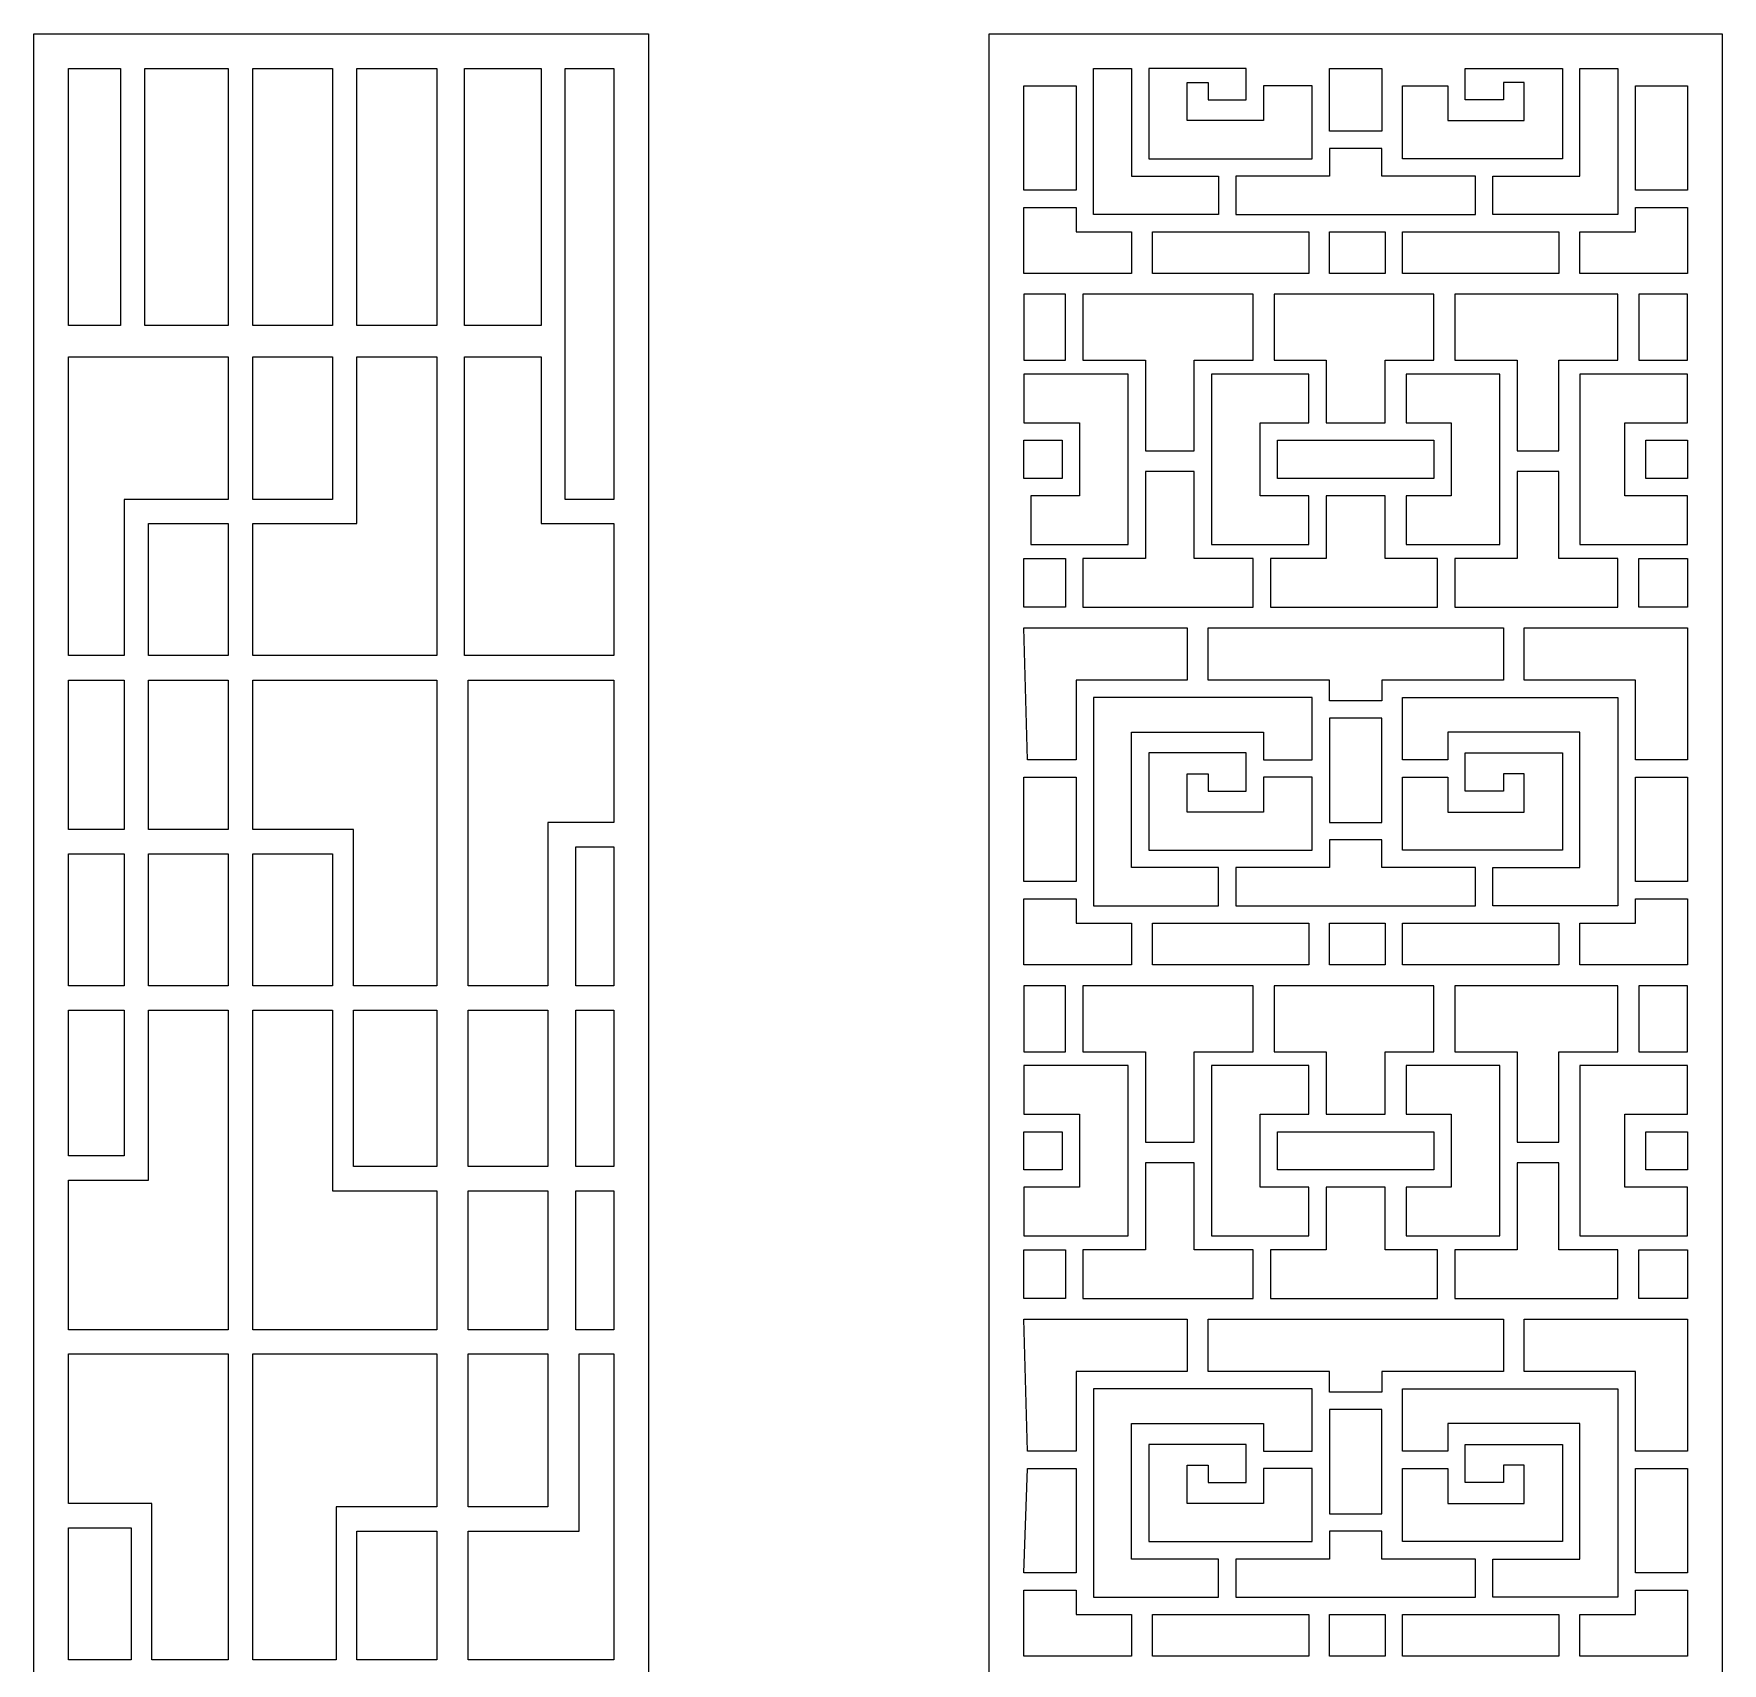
# Model space of a CAD drawing. Extents: x -66030 to 95157, y -13132 to 45879.
# Drawn here: x 58674 to 60572, y 34880 to 36712 of the extents above; entities that cross this region are included whole.
import ezdxf

# ---------------------------------------------------------------- set-up
doc = ezdxf.new("R2010")
doc.units = 0
doc.header["$LTSCALE"] = 100
doc.header["$MEASUREMENT"] = 0
doc.layers.get('0').update_dxf_attribs({"linetype": 'CONTINUOUS'})

msp = doc.modelspace()

# ---------------------------------------------------------------- linework, layer by layer
at = {"lineweight": 0}
for points in [[(58674.2, 36712.3), (59365.5, 36712.3), (59365.5, 31868.9), (58674.2, 31868.9), (58674.2, 36712.3)], [(60572.5, 31868.9), (60545.1, 31868.9), (60455.3, 31868.9), (60314.7, 31868.9), (60295.2, 31868.9), (60025.7, 31868.9), (60006.1, 31868.9), (59865.5, 31868.9), (59779.6, 31868.9), (59748.3, 31868.9), (59748.3, 36712.3), (59846, 36712.3), (59865.5, 36712.3), (60111.6, 36712.3), (60131.1, 36712.3), (60189.7, 36712.3), (60213.1, 36712.3), (60455.3, 36712.3), (60474.8, 36712.3), (60572.5, 36712.3), (60572.5, 31868.9)], [(58713.2, 36673.3), (58771.8, 36673.3), (58771.8, 36583.4), (58771.8, 36497.5), (58771.8, 36427.2), (58771.8, 36384.2), (58744.5, 36384.2), (58713.2, 36384.2), (58713.2, 36673.3)], [(58799.2, 36673.3), (58892.9, 36673.3), (58892.9, 36583.4), (58892.9, 36497.5), (58892.9, 36427.2), (58892.9, 36384.2), (58846, 36384.2), (58799.2, 36384.2), (58799.2, 36427.2), (58799.2, 36497.5), (58799.2, 36583.4), (58799.2, 36673.3)], [(58920.3, 36673.3), (59010.1, 36673.3), (59010.1, 36583.4), (59010.1, 36497.5), (59010.1, 36427.2), (59010.1, 36384.2), (58963.2, 36384.2), (58920.3, 36384.2), (58920.3, 36427.2), (58920.3, 36497.5), (58920.3, 36583.4), (58920.3, 36673.3)], [(59037.4, 36673.3), (59127.3, 36673.3), (59127.3, 36583.4), (59127.3, 36497.5), (59127.3, 36427.2), (59127.3, 36384.2), (59080.4, 36384.2), (59037.4, 36384.2), (59037.4, 36427.2), (59037.4, 36497.5), (59037.4, 36583.4), (59037.4, 36673.3)], [(59158.5, 36673.3), (59244.5, 36673.3), (59244.5, 36583.4), (59244.5, 36497.5), (59244.5, 36427.2), (59244.5, 36384.2), (59201.5, 36384.2), (59158.5, 36384.2), (59158.5, 36427.2), (59158.5, 36497.5), (59158.5, 36583.4), (59158.5, 36673.3)], [(59271.8, 36673.3), (59326.5, 36673.3), (59326.5, 36188.9), (59303, 36188.9), (59271.8, 36188.9), (59271.8, 36271), (59271.8, 36395.9), (59271.8, 36536.6), (59271.8, 36673.3)], [(59908.5, 36673.3), (59908.5, 36571.7), (59908.5, 36552.2), (59928, 36552.2), (60006.1, 36552.2), (60006.1, 36509.2), (59865.5, 36509.2), (59865.5, 36673.3), (59908.5, 36673.3)], [(60111.6, 36653.7), (60056.9, 36653.7), (60056.9, 36638.1), (60056.9, 36614.7), (60037.4, 36614.7), (59994.4, 36614.7), (59971, 36614.7), (59971, 36638.1), (59971, 36657.6), (59994.4, 36657.6), (59994.4, 36638.1), (60037.4, 36638.1), (60037.4, 36673.3), (59928, 36673.3), (59928, 36571.7), (60111.6, 36571.7), (60111.6, 36653.7)], [(60189.7, 36673.3), (60189.7, 36603), (60131.1, 36603), (60131.1, 36673.3), (60189.7, 36673.3)], [(60213.1, 36653.7), (60263.9, 36653.7), (60263.9, 36638.1), (60263.9, 36614.7), (60283.4, 36614.7), (60326.4, 36614.7), (60349.8, 36614.7), (60349.8, 36638.1), (60349.8, 36657.6), (60326.4, 36657.6), (60326.4, 36638.1), (60283.4, 36638.1), (60283.4, 36673.3), (60392.8, 36673.3), (60392.8, 36571.7), (60213.1, 36571.7), (60213.1, 36653.7)], [(60455.3, 36673.3), (60455.3, 36509.2), (60314.7, 36509.2), (60314.7, 36552.2), (60392.8, 36552.2), (60412.3, 36552.2), (60412.3, 36571.7), (60412.3, 36673.3), (60455.3, 36673.3)], [(59787.4, 36622.5), (59787.4, 36653.7), (59846, 36653.7), (59846, 36536.6), (59787.4, 36536.6), (59787.4, 36571.7), (59787.4, 36622.5)], [(60533.4, 36536.6), (60474.8, 36536.6), (60474.8, 36653.7), (60533.4, 36653.7), (60533.4, 36536.6)], [(60111.6, 36552.2), (60025.7, 36552.2), (60025.7, 36509.2), (60131.1, 36509.2), (60193.6, 36509.2), (60295.2, 36509.2), (60295.2, 36552.2), (60213.1, 36552.2), (60189.7, 36552.2), (60189.7, 36571.7), (60189.7, 36583.4), (60131.1, 36583.4), (60131.1, 36571.7), (60131.1, 36552.2), (60111.6, 36552.2)], [(59908.5, 36442.8), (59787.4, 36442.8), (59787.4, 36517), (59846, 36517), (59846, 36509.2), (59846, 36489.7), (59908.5, 36489.7), (59908.5, 36442.8)], [(60533.4, 36442.8), (60412.3, 36442.8), (60412.3, 36489.7), (60474.8, 36489.7), (60474.8, 36509.2), (60474.8, 36517), (60533.4, 36517), (60533.4, 36442.8)], [(60107.7, 36442.8), (59931.9, 36442.8), (59931.9, 36489.7), (60107.7, 36489.7), (60107.7, 36442.8)], [(60193.6, 36442.8), (60131.1, 36442.8), (60131.1, 36489.7), (60131.1, 36489.7), (60193.6, 36489.7), (60193.6, 36489.7), (60193.6, 36442.8)], [(60388.9, 36442.8), (60213.1, 36442.8), (60213.1, 36489.7), (60388.9, 36489.7), (60388.9, 36442.8)], [(59834.3, 36345.2), (59834.3, 36419.4), (59834.3, 36419.4), (59799.1, 36419.4), (59787.4, 36419.4), (59787.4, 36345.2), (59834.3, 36345.2)], [(59853.8, 36419.4), (59853.8, 36419.4), (59853.8, 36345.2), (59924.1, 36345.2), (59924.1, 36243.6), (59978.8, 36243.6), (59978.8, 36345.2), (60045.2, 36345.2), (60045.2, 36419.4), (60045.2, 36419.4), (59853.8, 36419.4)], [(60068.6, 36419.4), (60068.6, 36419.4), (60068.6, 36345.2), (60127.2, 36345.2), (60127.2, 36274.9), (60193.6, 36274.9), (60193.6, 36345.2), (60248.3, 36345.2), (60248.3, 36419.4), (60248.3, 36419.4), (60068.6, 36419.4)], [(60271.7, 36419.4), (60271.7, 36419.4), (60271.7, 36345.2), (60342, 36345.2), (60342, 36243.6), (60388.9, 36243.6), (60388.9, 36345.2), (60455.3, 36345.2), (60455.3, 36419.4), (60455.3, 36419.4), (60271.7, 36419.4)], [(60478.7, 36419.4), (60478.7, 36419.4), (60478.7, 36345.2), (60533.4, 36345.2), (60533.4, 36419.4), (60521.7, 36419.4), (60478.7, 36419.4)], [(58713.2, 36013.2), (58713.2, 36349.1), (58760.1, 36349.1), (58803.1, 36349.1), (58850, 36349.1), (58892.9, 36349.1), (58892.9, 36310), (58892.9, 36267), (58892.9, 36228), (58892.9, 36188.9), (58834.3, 36188.9), (58775.7, 36188.9), (58775.7, 36146), (58775.7, 36103), (58775.7, 36056.1), (58775.7, 36013.2), (58744.5, 36013.2), (58713.2, 36013.2)], [(59037.4, 36349.1), (59080.4, 36349.1), (59127.3, 36349.1), (59127.3, 36267), (59127.3, 36181.1), (59127.3, 36099.1), (59127.3, 36013.2), (59072.6, 36013.2), (59021.8, 36013.2), (58974.9, 36013.2), (58920.3, 36013.2), (58920.3, 36052.2), (58920.3, 36087.4), (58920.3, 36122.5), (58920.3, 36161.6), (58947.6, 36161.6), (58978.9, 36161.6), (59010.1, 36161.6), (59037.4, 36161.6), (59037.4, 36208.5), (59037.4, 36255.3), (59037.4, 36302.2), (59037.4, 36349.1)], [(58920.3, 36349.1), (58963.2, 36349.1), (59010.1, 36349.1), (59010.1, 36310), (59010.1, 36267), (59010.1, 36228), (59010.1, 36188.9), (58963.2, 36188.9), (58920.3, 36188.9), (58920.3, 36228), (58920.3, 36267), (58920.3, 36310), (58920.3, 36349.1)], [(59326.5, 36161.6), (59326.5, 36013.2), (59287.4, 36013.2), (59244.5, 36013.2), (59205.4, 36013.2), (59158.5, 36013.2), (59158.5, 36099.1), (59158.5, 36181.1), (59158.5, 36267), (59158.5, 36349.1), (59201.5, 36349.1), (59244.5, 36349.1), (59244.5, 36302.2), (59244.5, 36255.3), (59244.5, 36208.5), (59244.5, 36161.6), (59244.5, 36161.6), (59244.5, 36161.6), (59244.5, 36161.6), (59244.5, 36161.6), (59287.4, 36161.6), (59326.5, 36161.6)], [(59787.4, 36274.9), (59849.9, 36274.9), (59849.9, 36192.8), (59795.2, 36192.8), (59795.2, 36138.2), (59904.6, 36138.2), (59904.6, 36329.5), (59787.4, 36329.5), (59787.4, 36274.9)], [(60053, 36274.9), (60107.7, 36274.9), (60107.7, 36329.5), (59998.3, 36329.5), (59998.3, 36138.2), (60107.7, 36138.2), (60107.7, 36192.8), (60053, 36192.8), (60053, 36274.9)], [(60217, 36274.9), (60267.8, 36274.9), (60267.8, 36192.8), (60217, 36192.8), (60217, 36138.2), (60322.5, 36138.2), (60322.5, 36329.5), (60217, 36329.5), (60217, 36274.9)], [(60463.1, 36274.9), (60533.4, 36274.9), (60533.4, 36329.5), (60412.3, 36329.5), (60412.3, 36138.2), (60533.4, 36138.2), (60533.4, 36192.8), (60463.1, 36192.8), (60463.1, 36274.9)], [(59787.4, 36255.3), (59830.4, 36255.3), (59830.4, 36212.4), (59787.4, 36212.4), (59787.4, 36255.3)], [(60072.5, 36255.3), (60248.3, 36255.3), (60248.3, 36212.4), (60072.5, 36212.4), (60072.5, 36255.3)], [(60533.4, 36212.4), (60486.6, 36212.4), (60486.6, 36255.3), (60533.4, 36255.3), (60533.4, 36212.4)], [(60045.2, 36067.8), (60045.2, 36122.5), (59978.8, 36122.5), (59978.8, 36220.2), (59924.1, 36220.2), (59924.1, 36122.5), (59853.8, 36122.5), (59853.8, 36067.8), (60045.2, 36067.8)], [(60455.3, 36067.8), (60455.3, 36122.5), (60388.9, 36122.5), (60388.9, 36220.2), (60342, 36220.2), (60342, 36122.5), (60271.7, 36122.5), (60271.7, 36067.8), (60455.3, 36067.8)], [(60252.2, 36067.8), (60252.2, 36122.5), (60193.6, 36122.5), (60193.6, 36192.8), (60127.2, 36192.8), (60127.2, 36122.5), (60064.7, 36122.5), (60064.7, 36067.8), (60252.2, 36067.8)], [(58803.1, 36161.6), (58846, 36161.6), (58892.9, 36161.6), (58892.9, 36122.5), (58892.9, 36087.4), (58892.9, 36052.2), (58892.9, 36013.2), (58846, 36013.2), (58803.1, 36013.2), (58803.1, 36052.2), (58803.1, 36087.4), (58803.1, 36122.5), (58803.1, 36161.6)], [(59787.4, 36122.5), (59834.3, 36122.5), (59834.3, 36067.8), (59799.1, 36067.8), (59787.4, 36067.8), (59787.4, 36122.5)], [(60533.4, 36067.8), (60521.7, 36067.8), (60521.7, 36067.8), (60478.7, 36067.8), (60478.7, 36122.5), (60533.4, 36122.5), (60533.4, 36067.8)], [(59787.4, 36044.4), (59971, 36044.4), (59971, 35985.8), (59865.5, 35985.8), (59846, 35985.8), (59846, 35966.3), (59846, 35896), (59791.3, 35896), (59787.4, 36044.4)], [(59994.4, 36044.4), (60326.4, 36044.4), (60326.4, 35985.8), (60213.1, 35985.8), (60189.7, 35985.8), (60189.7, 35966.3), (60189.7, 35962.4), (60131.1, 35962.4), (60131.1, 35966.3), (60131.1, 35985.8), (60111.6, 35985.8), (59994.4, 35985.8), (59994.4, 36044.4)], [(60533.4, 35896), (60474.8, 35896), (60474.8, 35966.3), (60474.8, 35985.8), (60455.3, 35985.8), (60349.8, 35985.8), (60349.8, 36044.4), (60533.4, 36044.4), (60533.4, 35896)], [(58713.2, 35817.9), (58713.2, 35985.8), (58744.5, 35985.8), (58775.7, 35985.8), (58775.7, 35942.9), (58775.7, 35899.9), (58775.7, 35860.8), (58775.7, 35817.9), (58744.5, 35817.9), (58713.2, 35817.9)], [(58892.9, 35817.9), (58846, 35817.9), (58803.1, 35817.9), (58803.1, 35860.8), (58803.1, 35899.9), (58803.1, 35942.9), (58803.1, 35985.8), (58846, 35985.8), (58892.9, 35985.8), (58892.9, 35942.9), (58892.9, 35899.9), (58892.9, 35860.8), (58892.9, 35817.9)], [(58920.3, 35817.9), (58920.3, 35860.8), (58920.3, 35899.9), (58920.3, 35942.9), (58920.3, 35985.8), (58974.9, 35985.8), (59021.8, 35985.8), (59072.6, 35985.8), (59127.3, 35985.8), (59127.3, 35899.9), (59127.3, 35814), (59127.3, 35728), (59127.3, 35642.1), (59080.4, 35642.1), (59033.5, 35642.1), (59033.5, 35685.1), (59033.5, 35731.9), (59033.5, 35774.9), (59033.5, 35817.9), (58978.9, 35817.9), (58920.3, 35817.9)], [(59326.5, 35985.8), (59326.5, 35825.7), (59287.4, 35825.7), (59252.3, 35825.7), (59252.3, 35778.8), (59252.3, 35735.8), (59252.3, 35689), (59252.3, 35642.1), (59205.4, 35642.1), (59162.4, 35642.1), (59162.4, 35728), (59162.4, 35814), (59162.4, 35899.9), (59162.4, 35985.8), (59205.4, 35985.8), (59248.4, 35985.8), (59287.4, 35985.8), (59326.5, 35985.8)], [(60056.9, 35896), (60111.6, 35896), (60111.6, 35966.3), (59865.5, 35966.3), (59865.5, 35731.9), (60006.1, 35731.9), (60006.1, 35774.9), (59928, 35774.9), (59908.5, 35774.9), (59908.5, 35794.4), (59908.5, 35903.8), (59908.5, 35915.5), (59908.5, 35927.2), (60037.4, 35927.2), (60056.9, 35927.2), (60056.9, 35903.8), (60056.9, 35896)], [(60263.9, 35896), (60213.1, 35896), (60213.1, 35966.3), (60455.3, 35966.3), (60455.3, 35731.9), (60314.7, 35731.9), (60314.7, 35774.9), (60392.8, 35774.9), (60412.3, 35774.9), (60412.3, 35794.4), (60412.3, 35903.8), (60412.3, 35915.5), (60412.3, 35927.2), (60283.4, 35927.2), (60263.9, 35927.2), (60263.9, 35903.8), (60263.9, 35896)], [(60131.1, 35942.9), (60131.1, 35825.7), (60189.7, 35825.7), (60189.7, 35942.9), (60131.1, 35942.9)], [(60111.6, 35876.5), (60056.9, 35876.5), (60056.9, 35860.8), (60056.9, 35837.4), (60037.4, 35837.4), (59994.4, 35837.4), (59971, 35837.4), (59971, 35860.8), (59971, 35880.4), (59994.4, 35880.4), (59994.4, 35860.8), (60037.4, 35860.8), (60037.4, 35903.8), (59928, 35903.8), (59928, 35794.4), (60111.6, 35794.4), (60111.6, 35876.5)], [(60213.1, 35876.5), (60263.9, 35876.5), (60263.9, 35860.8), (60263.9, 35837.4), (60283.4, 35837.4), (60326.4, 35837.4), (60349.8, 35837.4), (60349.8, 35860.8), (60349.8, 35880.4), (60326.4, 35880.4), (60326.4, 35860.8), (60283.4, 35860.8), (60283.4, 35903.8), (60392.8, 35903.8), (60392.8, 35794.4), (60213.1, 35794.4), (60213.1, 35876.5)], [(59787.4, 35876.5), (59846, 35876.5), (59846, 35759.3), (59787.4, 35759.3), (59787.4, 35876.5)], [(60533.4, 35759.3), (60474.8, 35759.3), (60474.8, 35876.5), (60533.4, 35876.5), (60533.4, 35759.3)], [(60111.6, 35774.9), (60025.7, 35774.9), (60025.7, 35731.9), (60131.1, 35731.9), (60193.6, 35731.9), (60295.2, 35731.9), (60295.2, 35774.9), (60213.1, 35774.9), (60189.7, 35774.9), (60189.7, 35794.4), (60189.7, 35806.1), (60131.1, 35806.1), (60131.1, 35794.4), (60131.1, 35774.9), (60111.6, 35774.9)], [(58713.2, 35642.1), (58713.2, 35790.5), (58744.5, 35790.5), (58775.7, 35790.5), (58775.7, 35751.5), (58775.7, 35716.3), (58775.7, 35677.2), (58775.7, 35642.1), (58744.5, 35642.1), (58713.2, 35642.1)], [(58803.1, 35790.5), (58846, 35790.5), (58892.9, 35790.5), (58892.9, 35751.5), (58892.9, 35716.3), (58892.9, 35677.2), (58892.9, 35642.1), (58846, 35642.1), (58803.1, 35642.1), (58803.1, 35677.2), (58803.1, 35716.3), (58803.1, 35751.5), (58803.1, 35790.5)], [(58920.3, 35790.5), (58963.2, 35790.5), (59010.1, 35790.5), (59010.1, 35751.5), (59010.1, 35716.3), (59010.1, 35677.2), (59010.1, 35642.1), (58963.2, 35642.1), (58920.3, 35642.1), (58920.3, 35677.2), (58920.3, 35716.3), (58920.3, 35751.5), (58920.3, 35790.5)], [(59326.5, 35798.3), (59326.5, 35642.1), (59307, 35642.1), (59283.5, 35642.1), (59283.5, 35681.2), (59283.5, 35720.2), (59283.5, 35759.3), (59283.5, 35798.3), (59307, 35798.3), (59326.5, 35798.3)], [(59908.5, 35665.5), (59787.4, 35665.5), (59787.4, 35739.7), (59846, 35739.7), (59846, 35731.9), (59846, 35712.4), (59865.5, 35712.4), (59908.5, 35712.4), (59908.5, 35665.5)], [(60533.4, 35665.5), (60412.3, 35665.5), (60412.3, 35712.4), (60455.3, 35712.4), (60474.8, 35712.4), (60474.8, 35731.9), (60474.8, 35739.7), (60533.4, 35739.7), (60533.4, 35665.5)], [(60107.7, 35665.5), (59931.9, 35665.5), (59931.9, 35712.4), (60107.7, 35712.4), (60107.7, 35665.5)], [(60193.6, 35665.5), (60131.1, 35665.5), (60131.1, 35712.4), (60131.1, 35712.4), (60193.6, 35712.4), (60193.6, 35712.4), (60193.6, 35665.5)], [(60388.9, 35665.5), (60213.1, 35665.5), (60213.1, 35712.4), (60388.9, 35712.4), (60388.9, 35665.5)], [(59834.3, 35642.1), (59834.3, 35642.1), (59799.1, 35642.1), (59787.4, 35642.1), (59787.4, 35567.9), (59834.3, 35567.9), (59834.3, 35642.1)], [(59853.8, 35642.1), (59853.8, 35567.9), (59924.1, 35567.9), (59924.1, 35466.3), (59978.8, 35466.3), (59978.8, 35567.9), (60045.2, 35567.9), (60045.2, 35642.1), (59853.8, 35642.1)], [(60068.6, 35642.1), (60068.6, 35567.9), (60127.2, 35567.9), (60127.2, 35497.6), (60193.6, 35497.6), (60193.6, 35567.9), (60248.3, 35567.9), (60248.3, 35642.1), (60248.3, 35642.1), (60068.6, 35642.1)], [(60271.7, 35642.1), (60271.7, 35642.1), (60271.7, 35567.9), (60342, 35567.9), (60342, 35466.3), (60388.9, 35466.3), (60388.9, 35567.9), (60455.3, 35567.9), (60455.3, 35642.1), (60455.3, 35642.1), (60271.7, 35642.1)], [(60478.7, 35642.1), (60478.7, 35642.1), (60478.7, 35567.9), (60533.4, 35567.9), (60533.4, 35642.1), (60521.7, 35642.1), (60478.7, 35642.1)], [(58713.2, 35255.4), (58713.2, 35423.4), (58760.1, 35423.4), (58803.1, 35423.4), (58803.1, 35470.2), (58803.1, 35517.1), (58803.1, 35567.9), (58803.1, 35614.8), (58846, 35614.8), (58892.9, 35614.8), (58892.9, 35524.9), (58892.9, 35435.1), (58892.9, 35345.2), (58892.9, 35255.4), (58850, 35255.4), (58803.1, 35255.4), (58760.1, 35255.4), (58713.2, 35255.4)], [(58713.2, 35450.7), (58713.2, 35614.8), (58744.5, 35614.8), (58775.7, 35614.8), (58775.7, 35575.7), (58775.7, 35532.7), (58775.7, 35493.7), (58775.7, 35450.7), (58744.5, 35450.7), (58713.2, 35450.7)], [(59127.3, 35411.6), (59127.3, 35372.6), (59127.3, 35333.5), (59127.3, 35294.5), (59127.3, 35255.4), (59072.6, 35255.4), (59021.8, 35255.4), (58974.9, 35255.4), (58920.3, 35255.4), (58920.3, 35345.2), (58920.3, 35435.1), (58920.3, 35524.9), (58920.3, 35614.8), (58963.2, 35614.8), (59010.1, 35614.8), (59010.1, 35564), (59010.1, 35513.2), (59010.1, 35462.4), (59010.1, 35411.6), (59037.4, 35411.6), (59068.7, 35411.6), (59096, 35411.6), (59127.3, 35411.6)], [(59127.3, 35439), (59080.4, 35439), (59033.5, 35439), (59033.5, 35481.9), (59033.5, 35524.9), (59033.5, 35571.8), (59033.5, 35614.8), (59080.4, 35614.8), (59127.3, 35614.8), (59127.3, 35571.8), (59127.3, 35524.9), (59127.3, 35481.9), (59127.3, 35439)], [(59252.3, 35439), (59205.4, 35439), (59162.4, 35439), (59162.4, 35481.9), (59162.4, 35524.9), (59162.4, 35571.8), (59162.4, 35614.8), (59205.4, 35614.8), (59252.3, 35614.8), (59252.3, 35571.8), (59252.3, 35524.9), (59252.3, 35481.9), (59252.3, 35439)], [(59326.5, 35614.8), (59326.5, 35439), (59307, 35439), (59283.5, 35439), (59283.5, 35481.9), (59283.5, 35524.9), (59283.5, 35571.8), (59283.5, 35614.8), (59307, 35614.8), (59326.5, 35614.8)], [(59787.4, 35497.6), (59849.9, 35497.6), (59849.9, 35415.5), (59787.4, 35415.5), (59787.4, 35360.9), (59904.6, 35360.9), (59904.6, 35552.3), (59787.4, 35552.3), (59787.4, 35497.6)], [(60053, 35497.6), (60107.7, 35497.6), (60107.7, 35552.3), (59998.3, 35552.3), (59998.3, 35360.9), (60107.7, 35360.9), (60107.7, 35415.5), (60053, 35415.5), (60053, 35497.6)], [(60217, 35497.6), (60267.8, 35497.6), (60267.8, 35415.5), (60217, 35415.5), (60217, 35360.9), (60322.5, 35360.9), (60322.5, 35552.3), (60217, 35552.3), (60217, 35497.6)], [(60463.1, 35497.6), (60533.4, 35497.6), (60533.4, 35552.3), (60412.3, 35552.3), (60412.3, 35360.9), (60533.4, 35360.9), (60533.4, 35415.5), (60463.1, 35415.5), (60463.1, 35497.6)], [(59787.4, 35478), (59830.4, 35478), (59830.4, 35435.1), (59787.4, 35435.1), (59787.4, 35478)], [(60072.5, 35478), (60248.3, 35478), (60248.3, 35435.1), (60072.5, 35435.1), (60072.5, 35478)], [(60533.4, 35435.1), (60486.6, 35435.1), (60486.6, 35478), (60533.4, 35478), (60533.4, 35435.1)], [(60045.2, 35290.6), (60045.2, 35345.2), (59978.8, 35345.2), (59978.8, 35442.9), (59924.1, 35442.9), (59924.1, 35345.2), (59853.8, 35345.2), (59853.8, 35290.6), (60045.2, 35290.6)], [(60455.3, 35290.6), (60455.3, 35345.2), (60388.9, 35345.2), (60388.9, 35442.9), (60342, 35442.9), (60342, 35345.2), (60271.7, 35345.2), (60271.7, 35290.6), (60455.3, 35290.6)], [(59162.4, 35411.6), (59205.4, 35411.6), (59252.3, 35411.6), (59252.3, 35372.6), (59252.3, 35333.5), (59252.3, 35294.5), (59252.3, 35255.4), (59205.4, 35255.4), (59162.4, 35255.4), (59162.4, 35294.5), (59162.4, 35333.5), (59162.4, 35372.6), (59162.4, 35411.6)], [(59326.5, 35411.6), (59326.5, 35255.4), (59307, 35255.4), (59283.5, 35255.4), (59283.5, 35294.5), (59283.5, 35333.5), (59283.5, 35372.6), (59283.5, 35411.6), (59307, 35411.6), (59326.5, 35411.6)], [(60252.2, 35290.6), (60252.2, 35345.2), (60193.6, 35345.2), (60193.6, 35415.5), (60127.2, 35415.5), (60127.2, 35345.2), (60064.7, 35345.2), (60064.7, 35290.6), (60252.2, 35290.6)], [(59787.4, 35345.2), (59834.3, 35345.2), (59834.3, 35290.6), (59799.1, 35290.6), (59787.4, 35290.6), (59787.4, 35345.2)], [(60533.4, 35290.6), (60521.7, 35290.6), (60521.7, 35290.6), (60478.7, 35290.6), (60478.7, 35345.2), (60533.4, 35345.2), (60533.4, 35290.6)], [(59787.4, 35267.1), (59971, 35267.1), (59971, 35208.5), (59865.5, 35208.5), (59846, 35208.5), (59846, 35189), (59846, 35118.7), (59791.3, 35118.7), (59787.4, 35267.1)], [(59994.4, 35267.1), (60326.4, 35267.1), (60326.4, 35208.5), (60213.1, 35208.5), (60189.7, 35208.5), (60189.7, 35189), (60189.7, 35185.1), (60131.1, 35185.1), (60131.1, 35189), (60131.1, 35208.5), (60111.6, 35208.5), (59994.4, 35208.5), (59994.4, 35267.1)], [(60533.4, 35118.7), (60474.8, 35118.7), (60474.8, 35189), (60474.8, 35208.5), (60455.3, 35208.5), (60349.8, 35208.5), (60349.8, 35267.1), (60533.4, 35267.1), (60533.4, 35118.7)], [(58713.2, 35060.1), (58713.2, 35228.1), (58760.1, 35228.1), (58803.1, 35228.1), (58850, 35228.1), (58892.9, 35228.1), (58892.9, 35142.1), (58892.9, 35056.2), (58892.9, 34970.3), (58892.9, 34884.3), (58850, 34884.3), (58807, 34884.3), (58807, 34927.3), (58807, 34974.2), (58807, 35017.1), (58807, 35060.1), (58764, 35060.1), (58713.2, 35060.1)], [(59014, 35056.2), (59014, 35013.2), (59014, 34970.3), (59014, 34927.3), (59014, 34884.3), (58967.1, 34884.3), (58920.3, 34884.3), (58920.3, 34970.3), (58920.3, 35056.2), (58920.3, 35142.1), (58920.3, 35228.1), (58974.9, 35228.1), (59021.8, 35228.1), (59072.6, 35228.1), (59127.3, 35228.1), (59127.3, 35185.1), (59127.3, 35142.1), (59127.3, 35099.2), (59127.3, 35056.2), (59068.7, 35056.2), (59014, 35056.2)], [(59326.5, 35228.1), (59326.5, 34884.3), (59287.4, 34884.3), (59248.4, 34884.3), (59205.4, 34884.3), (59162.4, 34884.3), (59162.4, 34919.5), (59162.4, 34958.5), (59162.4, 34993.7), (59162.4, 35028.9), (59193.7, 35028.9), (59224.9, 35028.9), (59256.2, 35028.9), (59287.4, 35028.9), (59287.4, 35079.6), (59287.4, 35130.4), (59287.4, 35177.3), (59287.4, 35228.1), (59307, 35228.1), (59326.5, 35228.1)], [(59252.3, 35056.2), (59205.4, 35056.2), (59162.4, 35056.2), (59162.4, 35099.2), (59162.4, 35142.1), (59162.4, 35185.1), (59162.4, 35228.1), (59205.4, 35228.1), (59252.3, 35228.1), (59252.3, 35185.1), (59252.3, 35142.1), (59252.3, 35099.2), (59252.3, 35056.2)], [(60056.9, 35118.7), (60111.6, 35118.7), (60111.6, 35189), (59865.5, 35189), (59865.5, 34954.6), (60006.1, 34954.6), (60006.1, 34997.6), (59928, 34997.6), (59908.5, 34997.6), (59908.5, 35017.1), (59908.5, 35126.5), (59908.5, 35138.2), (59908.5, 35149.9), (60037.4, 35149.9), (60056.9, 35149.9), (60056.9, 35126.5), (60056.9, 35118.7)], [(60263.9, 35118.7), (60213.1, 35118.7), (60213.1, 35189), (60455.3, 35189), (60455.3, 34954.6), (60314.7, 34954.6), (60314.7, 34997.6), (60392.8, 34997.6), (60412.3, 34997.6), (60412.3, 35017.1), (60412.3, 35126.5), (60412.3, 35138.2), (60412.3, 35149.9), (60283.4, 35149.9), (60263.9, 35149.9), (60263.9, 35126.5), (60263.9, 35118.7)], [(60131.1, 35165.6), (60131.1, 35048.4), (60189.7, 35048.4), (60189.7, 35165.6), (60131.1, 35165.6)], [(60111.6, 35099.2), (60056.9, 35099.2), (60056.9, 35083.5), (60056.9, 35060.1), (60037.4, 35060.1), (59994.4, 35060.1), (59971, 35060.1), (59971, 35083.5), (59971, 35103.1), (59994.4, 35103.1), (59994.4, 35083.5), (60037.4, 35083.5), (60037.4, 35126.5), (59928, 35126.5), (59928, 35017.1), (60111.6, 35017.1), (60111.6, 35099.2)], [(60213.1, 35099.2), (60263.9, 35099.2), (60263.9, 35083.5), (60263.9, 35060.1), (60283.4, 35060.1), (60326.4, 35060.1), (60349.8, 35060.1), (60349.8, 35083.5), (60349.8, 35103.1), (60326.4, 35103.1), (60326.4, 35083.5), (60283.4, 35083.5), (60283.4, 35126.5), (60392.8, 35126.5), (60392.8, 35017.1), (60213.1, 35017.1), (60213.1, 35099.2)], [(59791.3, 35099.2), (59846, 35099.2), (59846, 34982), (59787.4, 34982), (59791.3, 35099.2)], [(60533.4, 34982), (60474.8, 34982), (60474.8, 35099.2), (60533.4, 35099.2), (60533.4, 34982)], [(58713.2, 34884.3), (58713.2, 35032.8), (58748.4, 35032.8), (58783.6, 35032.8), (58783.6, 34993.7), (58783.6, 34958.5), (58783.6, 34923.4), (58783.6, 34884.3), (58748.4, 34884.3), (58713.2, 34884.3)], [(59037.4, 35028.9), (59084.3, 35028.9), (59127.3, 35028.9), (59127.3, 34993.7), (59127.3, 34958.5), (59127.3, 34919.5), (59127.3, 34884.3), (59084.3, 34884.3), (59037.4, 34884.3), (59037.4, 34919.5), (59037.4, 34958.5), (59037.4, 34993.7), (59037.4, 35028.9)], [(60111.6, 34997.6), (60025.7, 34997.6), (60025.7, 34954.6), (60131.1, 34954.6), (60193.6, 34954.6), (60295.2, 34954.6), (60295.2, 34997.6), (60213.1, 34997.6), (60189.7, 34997.6), (60189.7, 35017.1), (60189.7, 35028.9), (60131.1, 35028.9), (60131.1, 35017.1), (60131.1, 34997.6), (60111.6, 34997.6)], [(59908.5, 34888.2), (59787.4, 34888.2), (59787.4, 34962.5), (59846, 34962.5), (59846, 34954.6), (59846, 34935.1), (59865.5, 34935.1), (59908.5, 34935.1), (59908.5, 34888.2)], [(60533.4, 34888.2), (60412.3, 34888.2), (60412.3, 34935.1), (60455.3, 34935.1), (60474.8, 34935.1), (60474.8, 34954.6), (60474.8, 34962.5), (60533.4, 34962.5), (60533.4, 34888.2)], [(60107.7, 34888.2), (59931.9, 34888.2), (59931.9, 34935.1), (60107.7, 34935.1), (60107.7, 34888.2)], [(60193.6, 34888.2), (60131.1, 34888.2), (60131.1, 34935.1), (60131.1, 34935.1), (60193.6, 34935.1), (60193.6, 34935.1), (60193.6, 34888.2)], [(60388.9, 34888.2), (60213.1, 34888.2), (60213.1, 34935.1), (60388.9, 34935.1), (60388.9, 34888.2)]]:
    msp.add_lwpolyline(points, close=True, dxfattribs=at)

doc.saveas('drawing.dxf')
